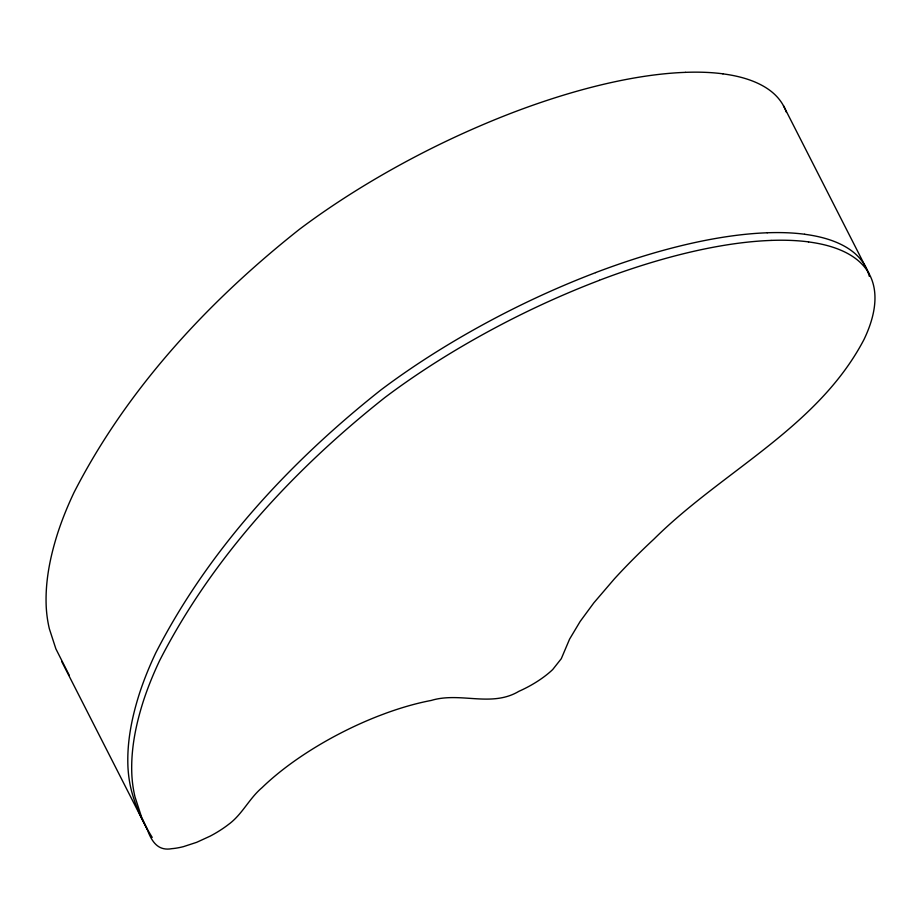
<?xml version="1.0" encoding="UTF-8"?>
<svg xmlns="http://www.w3.org/2000/svg" width="921" height="921" viewBox="0 0 921 921"><rect width="100%" height="100%" fill="white"/><g stroke="black" fill="none" stroke-linecap="round" stroke-linejoin="round"><path stroke-width="1.38" d="M152.23 837.408C142.939 822.522 135.352 806.347 131.104 789.251A805.679 292.659 -27 0 1 127.973 767.458C126.764 742.407 131.807 717.482 139.393 693.709A942.805 342.474 -27 0 1 155.741 652.943C208.779 549.319 290.242 461.663 381.121 389.779A327.3 118.89 -27 0 1 403.859 373.362A335.705 121.94 -27 0 1 427.816 357.36A341.679 124.116 -27 0 1 487.428 322.258A340.068 123.529 -27 0 1 505.157 312.933A338.767 123.057 -27 0 1 559.312 287.398A343.188 124.669 -27 0 1 595.553 272.662M685.489 72.356A340.701 123.759 -27 0 0 513.826 112.189A343.188 124.669 -27 0 0 477.573 126.971A338.767 123.057 -27 0 0 423.418 152.506A340.068 123.529 -27 0 0 405.677 161.831A341.679 124.116 -27 0 0 346.077 196.933A335.705 121.94 -27 0 0 322.108 212.935A327.3 118.89 -27 0 0 299.383 229.352C208.503 301.236 127.029 388.892 74.002 492.516A942.805 342.474 -27 0 0 57.655 533.282C50.068 557.055 45.025 581.98 46.234 607.031A805.679 292.659 -27 0 0 49.366 628.824L55.882 648.856L69.34 675.484M61.649 661.393L147.279 829.464C151.712 841.644 157.963 851.246 171.87 848.667A50.31 18.27 -27 0 0 183.498 846.629L196.703 842.312L210.218 836.107A50.678 18.408 -27 0 0 228.5 824.468C242.177 814.555 249.188 798.449 262.059 787.639A147.291 53.499 -27 0 1 274.562 776.368A148.5 53.948 -27 0 1 291.658 763.048A149.628 54.351 -27 0 1 317.745 745.872A147.36 53.522 -27 0 1 328.014 739.908A150.664 54.73 -27 0 1 342.405 732.218A147.199 53.476 -27 0 1 360.606 723.503A147.176 53.464 -27 0 1 378.922 715.847L386.36 713.05A149.306 54.235 -27 0 1 400.462 708.272A150.653 54.719 -27 0 1 414.577 704.208A147.187 53.464 -27 0 1 431.247 700.444C460.362 691.59 491.388 707.777 518.891 691.314A50.54 18.362 -27 0 0 541.836 678.386A51.288 18.627 -27 0 0 552.727 669.521L561.28 658.711L569.581 639.128L580.149 621.456L593.838 602.852L614.48 578.756A529.091 192.19 -27 0 1 653.991 539.061C722.099 471.276 817.871 427.54 863.979 339.55A354.032 128.606 -27 0 0 868.169 329.96A356.185 129.389 -27 0 0 874.743 303.331A349.543 126.971 -27 0 0 874.593 291.37A344.765 125.233 -27 0 0 873.189 283.967A340.045 123.518 -27 0 0 870.736 277.06A334.265 121.422 -27 0 0 865.061 267.689A330.374 120.006 -27 0 0 856.979 259.618A341.323 123.99 -27 0 0 808.523 241.924M783.472 105.731L869.113 273.802M147.279 829.464L141.512 816.915L134.996 796.884A805.679 292.659 -27 0 1 131.864 775.102C130.655 750.039 135.698 725.126 143.285 701.353A942.805 342.474 -27 0 1 159.632 660.587C212.67 556.952 294.133 469.307 385.024 397.423A327.3 118.89 -27 0 1 407.75 380.995A335.705 121.94 -27 0 1 431.707 364.992A341.679 124.116 -27 0 1 491.319 329.902A340.068 123.529 -27 0 1 509.048 320.577A338.767 123.057 -27 0 1 563.215 295.042A343.188 124.669 -27 0 1 599.456 280.306M599.467 280.249A340.701 123.759 -27 0 1 771.119 240.427M771.142 240.404A337.995 122.781 -27 0 1 796.872 240.738A340.275 123.598 -27 0 1 808.557 241.889M685.5 72.345A337.995 122.781 -27 0 1 711.242 72.667A340.275 123.598 -27 0 1 722.916 73.83M722.893 73.853A341.323 123.99 -27 0 1 771.372 91.536A330.374 120.006 -27 0 1 779.431 99.629A334.265 121.422 -27 0 1 785.095 109A340.045 123.518 -27 0 1 786.465 112.385M595.565 272.616A340.701 123.759 -27 0 1 767.228 232.783M767.239 232.771A337.995 122.781 -27 0 1 792.981 233.094A340.275 123.598 -27 0 1 804.666 234.256M804.632 234.279A341.323 123.99 -27 0 1 853.111 251.963A330.374 120.006 -27 0 1 861.17 260.056A334.265 121.422 -27 0 1 866.845 269.427A340.045 123.518 -27 0 1 867.778 271.672M868.204 272.812A340.045 123.518 -27 0 1 869.297 276.335"/></g></svg>
